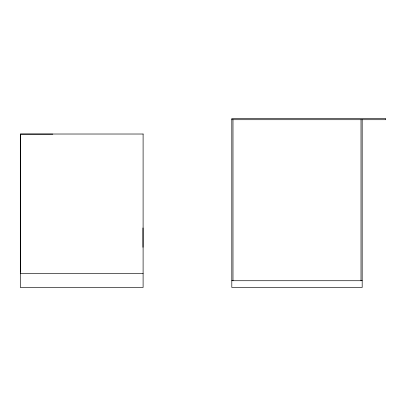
<?xml version="1.0" encoding="UTF-8"?>
<svg xmlns="http://www.w3.org/2000/svg" width="406" height="406" viewBox="0 0 406 406"><rect width="100%" height="100%" fill="white"/><g stroke="black" fill="none" stroke-linecap="round" stroke-linejoin="round"><path stroke-width="0.61" d="M231.806 119.719L385.7 119.719L385.7 118.542L231.806 118.542L231.806 287.458L362.182 287.458L362.182 119.719M52.831 134.153L20.432 134.153L20.432 272.238M20.3 273.548L143.1 273.548M231.806 280.729L362.182 280.729M361.01 119.719L361.01 280.729M232.983 119.719L232.983 280.729M142.973 227.954L142.973 247.284M143.1 134.021L20.3 134.021L20.3 287.458L143.1 287.458L143.1 134.021"/></g></svg>
